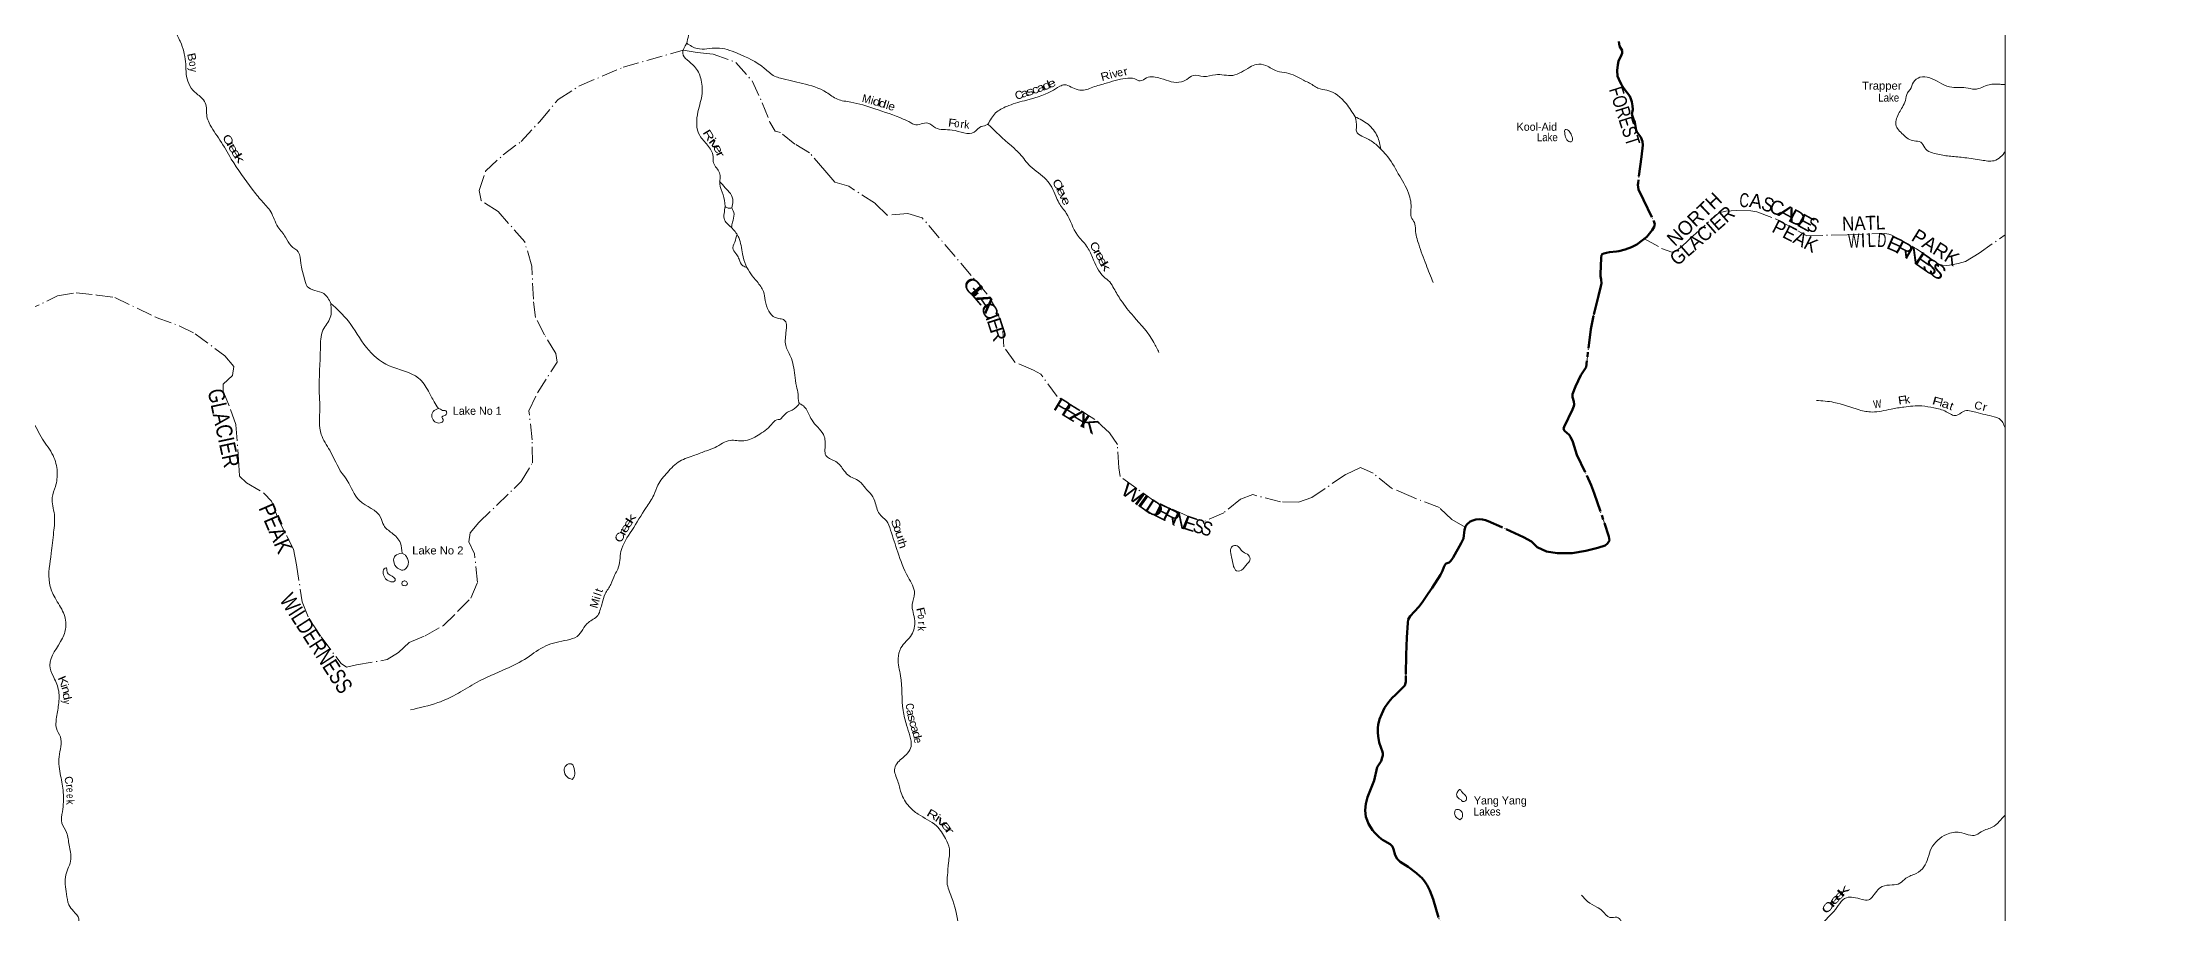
# Model space of a CAD drawing. Header units: feet. Extents: x -1048576 to 137166, y -268550 to 2097152.
# Drawn here: x -49053 to 3667, y 325535 to 347304 of the extents above; entities that cross this region are included whole.
import ezdxf
from ezdxf.enums import TextEntityAlignment as Align

# ---------------------------------------------------------------- set-up
doc = ezdxf.new("R2010")
doc.units = ezdxf.units.FT
doc.header["$LTSCALE"] = 80
doc.linetypes.add('DOT_DASHED', pattern=[7.7, 5, -1.2, 0.3, -1.2])
doc.linetypes.add('LONG_DASH_SHORT_DASH', pattern=[9.9, 6, -1.2, 1.5, -1.2])
for name, color, linetype, lineweight in [('11', 7, 'LONG_DASH_SHORT_DASH', 60), ('39', 7, 'Continuous', 13), ('4', 7, 'Continuous', 13), ('44', 7, 'DOT_DASHED', 13)]:
    doc.layers.add(name, color=color, linetype=linetype, lineweight=lineweight)
doc.layers.add('41', color=7, linetype='Continuous')

msp = doc.modelspace()

# ---------------------------------------------------------------- linework, layer by layer
at = {"layer": '11'}
for points in [[(-9652.6, 347320.09), (-9631.87, 347207.69), (-9572.82, 347096.45), (-9567.35, 347064.49), (-9569.96, 347032.42), (-9585.81, 346988.81), (-9664.24, 346834.24), (-9679.3, 346740.94), (-9692.53, 346600.88), (-9682.02, 346458.05), (-9655.48, 346378.65), (-9587.07, 346239.41), (-9522.09, 346139.12), (-9380.22, 345952.29), (-9351.78, 345891.24), (-9326.68, 345812.16), (-9311.28, 345712.49), (-9305.33, 345619.68), (-9324.2, 345507.5), (-9311.28, 345455.07), (-9281.45, 345385.59), (-9253.15, 345304.15), (-9222.9, 345107.93), (-9202.89, 345066.57), (-9098.34, 344933.54), (-9060.83, 344824.63), (-9051.64, 344735.27), (-9087.62, 344437.95), (-9171.46, 343786.6)], [(-9171.47, 343786.6), (-9177.18, 343742.24), (-9156.46, 343623.4), (-9038.26, 343365.15), (-8777.4, 342830.89), (-8754.08, 342760.6), (-8767.95, 342696.53), (-8815.83, 342612.83), (-8951.6, 342440.03), (-9200.98, 342253.38), (-9331.53, 342187.4), (-9492.91, 342124.65), (-9653.11, 342084.91), (-9712.66, 342074.19), (-9884.76, 342057.51), (-9962.39, 342044.99), (-10024.11, 342029.51), (-10064.33, 342008.72), (-10083.25, 341983.69), (-10090.82, 341916.89), (-10103.33, 341709.52), (-10112.25, 341521.22), (-10109.85, 341463.96), (-10094.38, 341373.44), (-10087.26, 341273.97), (-10099.74, 341207.79), (-10156.32, 340971.82), (-10282.57, 340468.3), (-10350.47, 340135.19), (-10471.51, 339190.82), (-10598.25, 338989.02), (-10734.38, 338707.95), (-10806.63, 338514.1), (-10808.92, 338434.16), (-10780.46, 338330.84), (-10766.27, 338254.47), (-10775.7, 338210.47), (-10808.09, 338131.5), (-11019.32, 337698), (-11031.17, 337658.66), (-11028.41, 337631.77), (-11010.92, 337599.67), (-10895.98, 337495.39), (-10861.05, 337449.13), (-10802.33, 337325.5), (-10697.45, 337000.65), (-10454.08, 336481.18), (-10345.68, 336240.43), (-10267.07, 336037.84), (-9898.21, 334962.14)], [(-9898.21, 334962.14), (-9885.61, 334860.47), (-9931.94, 334783.41), (-9993.09, 334736.56), (-10175.42, 334676.25), (-10474.93, 334601.82), (-10820.7, 334544.57), (-10820.7, 334544.57), (-11191.86, 334538.69), (-11457.39, 334586.84), (-11692.58, 334688.01), (-11837.58, 334834), (-12033.91, 334942.59), (-12579.85, 335190.05), (-12921.11, 335342.12), (-12987.07, 335366.52), (-13056.29, 335385.58), (-13136.19, 335388.04), (-13222.22, 335382.3), (-13296.78, 335357.91), (-13369.47, 335329.23), (-13448.77, 335258.91), (-13483.19, 335205.84), (-13506.2, 335127.9), (-13535.16, 334905.65), (-13591.63, 334793.07), (-13794.48, 334436.24), (-13825.86, 334383.76), (-13858.8, 334340.51), (-13893.76, 334310.42), (-13940.22, 334293.71), (-13963.51, 334284.04), (-13988.84, 334258.82), (-14010.12, 334224.5), (-14025.89, 334188.63), (-14057.87, 334097.7), (-14111.21, 334004.37), (-14318.41, 333679.31), (-14413.05, 333536.55), (-14566.88, 333312.58), (-14650.35, 333204.41), (-14863.48, 332964.61), (-14912.66, 332885), (-14927.1, 332801.26), (-14947.03, 332438.2), (-14968.68, 332003.55), (-14971.98, 331474.12), (-14975.85, 331326.36), (-14996.57, 331233.84), (-15236.93, 331001.39), (-15318.55, 330924.64), (-15403.87, 330830.1), (-15504.95, 330676.44), (-15576.65, 330531.53), (-15630.65, 330393.65), (-15665.55, 330253.2), (-15674.15, 330178.6), (-15675.59, 330065.26), (-15667.16, 329967.71), (-15639.74, 329817.05), (-15556.33, 329582.15), (-15549.41, 329534.41), (-15549.96, 329487.28), (-15562.32, 329436.85), (-15592.43, 329350.77), (-15688.5, 329197.25), (-15765.74, 328861.92), (-15933.95, 328445.14), (-15978.14, 328280.47), (-15991.13, 328122.85), (-15983.87, 328027.96), (-15972.4, 327954.79), (-15945.16, 327871.58), (-15909.31, 327784.06), (-15850.52, 327686.5), (-15807.73, 327622.79), (-15750.15, 327557.37), (-15649.78, 327459.81), (-15590.99, 327411.03), (-15555.14, 327385.21), (-15365.87, 327274.74), (-15305.77, 327211.54), (-15280.08, 327152.32), (-15242.93, 326999.54), (-15190.95, 326905.06), (-15119.44, 326831.06), (-14913.69, 326704.51), (-14706.17, 326547.17), (-14612.85, 326462.51)], [(-14612.85, 326462.51), (-14576.77, 326429.78), (-14511.28, 326353.65), (-14443.46, 326252.63), (-14375.06, 326119.79), (-14290.06, 325901.44), (-14125.44, 325334.58)]]:
    msp.add_lwpolyline(points, dxfattribs=at)
at = {"layer": '39'}
for points in [[(-139726.18, 284721.75), (-139786.61, 284683.23), (-139865.18, 284636.58), (-139935.68, 284589.96), (-139981.99, 284555.51), (-140024.23, 284506.92), (-140030.24, 284490.75), (-140030.24, 284490.75), (-140086.75, 284492.64)], [(-47827.48, 353455.68), (-47844, 353154.81), (-48021.39, 352948.14), (-48298.7, 352623.06), (-48361.5, 352344.78), (-48216.92, 351978), (-48125.06, 351585.38), (-48078.36, 351358.76), (-47799.2, 350637.4), (-47472.8, 350012.64), (-47199.67, 349295.37), (-46831.2, 348625.83), (-46364.16, 348159.55), (-46079.03, 347939.13), (-45782.15, 347670.14), (-45636.83, 347396.28), (-45599.1, 347313.16), (-45471.68, 346819.25), (-45414.93, 346329.94), (-45287.38, 346108.74), (-45080.76, 345923.28), (-44978.77, 345791.17), (-44935.01, 345447.41), (-44883.72, 345291.46), (-44610.34, 344861.04), (-44327.21, 344386.11), (-43801.84, 343630.49), (-43567.77, 343339.77), (-43341.61, 343069.32), (-43160.75, 342692.15), (-42972.85, 342438.16), (-42833.19, 342214.85), (-42654.56, 342065.97), (-42590.13, 341782.65), (-42504.13, 341416.33), (-42429.04, 341203.63), (-42016.3, 341024.63), (-41840.44, 340780.84)], [(-36513.91, 352463.65), (-36235.28, 352186.72), (-36184.34, 351986.33), (-35897.25, 351757.82), (-35597.45, 351347.39), (-35393.32, 350844.8), (-35052.44, 350520.92), (-34683.16, 350467.51), (-34478.09, 350340.65), (-34387.75, 350012.68), (-34238.4, 349736.77), (-33935.18, 349504.09), (-33752.77, 349322.86), (-33377.02, 348808.82), (-33172.51, 348611.26), (-33218.55, 348409.61), (-33095.21, 348166.22), (-32916.75, 347740.59), (-32904.76, 347467.79), (-32946.65, 347278.22)], [(-32946.65, 347278.22), (-33043.59, 347026.47), (-32753.22, 346700.97), (-32596.01, 346398.74), (-32562.64, 346018.69), (-32665.17, 345569.01), (-32621.41, 344970.72), (-32423.28, 344732.8), (-32286.09, 344452.95), (-32275.27, 344287.21), (-32125.68, 344043.62), (-32119.78, 343766.82), (-32037.07, 343495.47), (-31988.86, 343204.2), (-31999.61, 342864.91), (-31809.34, 342655.34), (-31647.53, 342423.77), (-31549.72, 342016.96), (-31469.15, 341731.49), (-31187.51, 341323.23), (-31029.86, 341075.53), (-30983.15, 340850.93), (-30896.34, 340587.64), (-30731.94, 340426.75), (-30611.56, 340397.66)], [(-32946.65, 347278.22), (-32683.06, 347144.84), (-32187.99, 347159.13), (-31685.98, 347027.91), (-31002.07, 346650.83), (-30749.07, 346454.9), (-30602.39, 346405.12)], [(-30602.39, 346405.12), (-30053.31, 346275.7), (-29449.81, 346051.04), (-29178.41, 345881.08), (-28844.29, 345808.17), (-28248.92, 345642.15), (-27534.05, 345385.09), (-27347.73, 345294.03), (-27258.62, 345247.49), (-26918.48, 345281.76), (-26732.14, 345168.45), (-26315.01, 345109.67), (-25760.2, 345056.91), (-25584.12, 345198.41), (-25432.29, 345244.88), (-25419.59, 345254.61)], [(-25419.59, 345254.61), (-25225.92, 345536.01), (-24946.59, 345701.75), (-24507.3, 345843.17), (-23831.15, 346079.55), (-23622.67, 346202.84), (-23499.18, 346241.22), (-23341.22, 346184.55), (-22988.88, 346111.63), (-22841.1, 346164.17), (-22496.95, 346271.23), (-21976.65, 346400.49), (-21747.85, 346386.26), (-21612.17, 346337.68), (-21454.27, 346412.45), (-21101.96, 346398.18), (-20583.58, 346313.08), (-20447.96, 346375.73), (-20290.08, 346472.74), (-20030.9, 346448.39), (-19735.31, 346492.79), (-19299.98, 346476.47), (-18874.89, 346680.58), (-18708.89, 346749.28), (-18471.98, 346720.89), (-18192.49, 346581.27), (-17953.55, 346536.7), (-17536.36, 346358.61), (-17289.27, 346225.06), (-17171.8, 346156.26), (-16945, 346105.63), (-16464.96, 345769.78), (-16242.07, 345442.1)], [(1.42, 346243.71), (-125.5, 346251.85), (-394.78, 346241.83), (-759.18, 346130.72), (-979.9, 346167.19), (-1166.18, 346173.32), (-1386.88, 346189.57), (-1640.03, 346296.83), (-2126.04, 346428.43), (-2287.96, 346305.13), (-2370.88, 346125.18), (-2437.65, 346040.26), (-2488.17, 345848.16), (-2565.02, 345682.36), (-2643.92, 345546.9), (-2726.77, 345245.61), (-2548.46, 344996.81), (-2270.99, 344836.96), (-2109, 344810.62), (-2007.69, 344669.03), (-1677.57, 344505.12), (-1357.63, 344454.46), (-1007.33, 344419.97), (-586.15, 344359.16), (-276.36, 344344.91), (-110.38, 344437.88), (0.61, 344573.73)], [(-15598.1, 344631.03), (-15682.98, 344948.49), (-15920.03, 345253.93), (-16242.07, 345442.1)], [(-16239, 345440.31), (-16209.54, 345185.26), (-16209.48, 345078.08), (-16073.76, 344956.7), (-15810.47, 344819.11), (-15595.75, 344628.94)], [(-25419.59, 345254.61), (-24840.79, 344720.92), (-24617.96, 344512.55), (-24362.68, 344209.13), (-23959.58, 343873.31), (-23720.45, 343460.69), (-23643.42, 343290.79), (-23461.06, 343031.88), (-23183.38, 342487.81), (-22952.42, 342212.7), (-22806.49, 341929.54), (-22522.77, 341444.11), (-22374.89, 341316.66), (-22269.52, 341152.82), (-22095.24, 340861.56), (-21781.19, 340459.02), (-21268.59, 339801.62), (-21144.57, 339551.39)], [(-11005.88, 345080.44), (-10981.5, 344928.77), (-10900.46, 344821.56), (-10825.54, 344827.6), (-10813.44, 344904.44), (-10860.07, 345035.91), (-10937.06, 345114.8), (-10993.75, 345122.91), (-11005.88, 345080.44)], [(-14292.09, 341301.9), (-14470.51, 341750.9), (-14653, 342256.53), (-14734.18, 342620.56), (-14760.6, 342802.57), (-14841.66, 342938.09), (-14845.8, 343122.12), (-14904.73, 343532.65), (-15164.16, 344020.1), (-15466.09, 344493.41), (-15595.75, 344628.94)], [(-32127.15, 343828.97), (-31981.15, 343668.76), (-31855.03, 343522.32), (-31789.84, 343335.96), (-31819.44, 343168.52)], [(-31988.45, 343200.98), (-31910.44, 343157.12), (-31819.44, 343168.52)], [(-31819.44, 343168.52), (-31764.15, 343006.48), (-31798.02, 342810.8), (-31828.74, 342678.3)], [(-31687.26, 342502.39), (-31747.41, 342311.43), (-31785.23, 342125.88), (-31693.34, 341993.85), (-31637.66, 341882.3), (-31541.96, 341719.94), (-31442.8, 341680.72)], [(-41840.1, 340780.49), (-41855.36, 340425.41), (-42037.64, 340111.71), (-42099.82, 339655.65), (-42128.51, 338579.16), (-42115.67, 338156.86), (-42078.38, 337506.09), (-41867.35, 337110.5), (-41558.76, 336534.36), (-41428.87, 336353.55), (-41123.68, 335858.24), (-40589.69, 335427.79), (-40518.46, 335237.34), (-40315.91, 335047.88), (-40099.73, 334793.66), (-40060.71, 334538.54)], [(-41840.44, 340780.84), (-41401.52, 340334.98), (-40952.13, 339680.96), (-40384.02, 339221.97), (-39647.05, 338913.15), (-39401.12, 338588), (-39257.76, 338322.23), (-39152.03, 338151.71)], [(-49853.4, 340433.82), (-49747.15, 340073.4), (-49519.85, 339691.83), (-49562.93, 339352.79), (-49603.65, 339056.16), (-49481.94, 338606.73), (-49435.55, 338341.73), (-49427.24, 338113.4), (-49299.95, 337859.88), (-49045.04, 337393.25), (-48779.59, 336981.08), (-48677.72, 336578.27), (-48723.07, 336206.93), (-48804.02, 335932.83), (-48748.8, 335506.15), (-48766.43, 335063.88), (-48825.11, 334539.12), (-48869.37, 333794.04), (-48756.77, 333469.94), (-48541.53, 333096.54), (-48459.58, 332728.24), (-48544.86, 332417.81), (-48859.3, 331739.51), (-48780.58, 331474.26), (-48649.85, 331143.95), (-48644.83, 330756.05), (-48700.17, 330398.92), (-48697.93, 330170.63), (-48598.64, 329951.68), (-48630.81, 329459.02), (-48592.16, 328979.95), (-48524.71, 328567.32), (-48546.69, 328084.69), (-48559.05, 327797.93), (-48441.72, 327562.67), (-48381.56, 327249.08), (-48335.85, 326897.22), (-48462.15, 326508.33), (-48443.72, 326027.4), (-48385.2, 325762.31), (-48271.33, 325599.8), (-48137.48, 325408.86), (-48220.21, 325165.07), (-48362.84, 325010.65), (-48300.33, 324739.46), (-48226.64, 324349), (-48224.31, 324132.83), (-48286.85, 323886.87), (-48111.17, 323620.85), (-47693.07, 323096.37), (-47472.8, 322848.18), (-47308.64, 322659.02), (-47293.88, 322481.13), (-47124.87, 322136.38), (-46899.04, 321825.53), (-46784.93, 321693.32), (-46635.84, 321494.99)], [(-30611.56, 340397.66), (-30508.08, 340365.52), (-30459.08, 340099.85), (-30471.03, 339729.78), (-30353.45, 339456.74), (-30245.9, 338989.56), (-30203.23, 338714.52), (-30160.61, 338508.24), (-30140.25, 338303.98), (-30128.73, 338282.19)], [(-39152.03, 338151.71), (-39279.87, 338079.99), (-39313.32, 337936.83), (-39237.44, 337825.13), (-39106.35, 337795.81), (-39031.13, 337855.82), (-39032.94, 337882.1), (-39058.87, 337924.73), (-39060.7, 337948.98), (-39018.12, 337968.85), (-38946.98, 338022.83), (-38962.59, 338093.66), (-39045.3, 338108.45), (-39097.57, 338141.18), (-39152.03, 338151.71)], [(-30128.88, 338282.37), (-30310.23, 338115.97), (-30423.59, 338067.47), (-30540.97, 337954.26), (-30614.92, 337878.64)], [(-30128.73, 338282.19), (-29998.46, 338192.71), (-29887, 337996.52), (-29785.67, 337820.55), (-29508.09, 337456.45), (-29491.72, 337130.86), (-29469.37, 336979.18), (-29250.63, 336847.67), (-29035.89, 336635.26), (-28920.41, 336495.69), (-28628.76, 336335.83), (-28476.81, 336163.89), (-28365.39, 336040.5), (-28247.85, 335844.3), (-28130.25, 335522.72), (-27954, 335350.77), (-27850.62, 335118.18), (-27672.16, 334570.09), (-27412.66, 333943.1), (-27254.52, 333540.62), (-27311.07, 333263.59), (-27246.06, 332853.05), (-27326.87, 332505.25), (-27593.96, 332173.68), (-27662.67, 331912.83), (-27603.72, 331480.05), (-27536.45, 330610.46), (-27451.22, 330246.42), (-27370.09, 329979.46), (-27339.58, 329712.51), (-27424.54, 329548.74), (-27669.41, 329318.28), (-27748.3, 329168.66), (-27671.19, 328849.11), (-27590.05, 328557.88), (-27389.42, 328214.03), (-27164.57, 328023.87), (-26704.8, 327728.47), (-26481.91, 327414.94), (-26382.56, 327154.04), (-26404.65, 326808.24), (-26428.79, 326494.8), (-26438.82, 326316.84), (-26325.24, 325950.78), (-26156.83, 325267.2), (-26099.97, 324943.62), (-25990.46, 324624.07), (-25680.52, 324332.76), (-25550.83, 324124.42), (-25520.32, 323853.43), (-25378.05, 322817.99), (-25357.49, 322237.59), (-25359.34, 321889.76), (-25328.87, 321699.66), (-25228.23, 321463.02)], [(-4715.52, 338356.41), (-4278.15, 338307.73), (-3642.28, 338119.46), (-3322.34, 338066.77), (-2848.59, 338141.45), (-2526.68, 338189.88), (-2079.23, 338218.04), (-1781.57, 338171.43), (-1467.68, 338074.26), (-1222.64, 337979.14), (-1040.46, 338084.24), (-730.66, 338059.87), (-270.99, 337950.52), (-145.43, 337901.94), (0.98, 337668.69)], [(-39845.7, 330628.21), (-39167.49, 330808.72), (-38652.51, 331043.04), (-38197.84, 331314.2), (-37467.91, 331649.85), (-36936.39, 331930.51), (-36467.38, 332227.81), (-35930.87, 332373.08), (-35683.68, 332464.06), (-35404.16, 332813.36), (-35170.49, 332983.23), (-35100.47, 333152.37), (-35058.97, 333291.43), (-34982.38, 333525.16), (-34841.11, 333762.42), (-34742.22, 334006.08), (-34666.38, 334144.87), (-34588.14, 334586.65), (-34317.33, 335111.77), (-33959.31, 335680.65), (-33768.97, 335992.27), (-33668.03, 336239.95), (-33429.14, 336559.26), (-33115.82, 336839.61), (-32740.89, 336990.19), (-32453.15, 337099.03), (-32236.32, 337184.19), (-31859.19, 337356.97), (-31519.88, 337346.22), (-31163.19, 337488.86), (-30829.78, 337754.91), (-30697.55, 337871.04), (-30614.92, 337878.64)], [(-40061.34, 334538.83), (-40233.55, 334475.54), (-40269, 334336.43), (-40173.34, 334170.03), (-40040.39, 334120.5), (-39936.82, 334188.37), (-39907.19, 334359.84), (-39950.85, 334459.17), (-39998.94, 334510.05), (-40061.34, 334538.83)], [(-19279.39, 334209.43), (-19332.16, 334446.05), (-19352.5, 334630.08), (-19318.12, 334706.92), (-19192.59, 334727.1), (-19107.51, 334638.09), (-19040.66, 334573.36), (-18904.96, 334492.42), (-18872.5, 334367.03), (-18941.29, 334272.01), (-19084.96, 334118.36), (-19232.77, 334116.39), (-19248.99, 334154.82), (-19279.39, 334209.43)], [(-40472.41, 333903.71), (-40531.99, 334033.46), (-40502.79, 334150.4), (-40458.12, 334178.33), (-40432.66, 334077.12), (-40356.55, 333993.7), (-40230.3, 333863.42), (-40277.05, 333827.42), (-40402.09, 333854.67), (-40452.38, 333881.33), (-40472.41, 333903.71)], [(-39984.88, 333730.18), (-40057.43, 333752.97), (-40054.88, 333819.62), (-39989.99, 333851.43), (-39927.76, 333800.43), (-39930.13, 333756.01), (-39984.88, 333730.18)], [(-35804.81, 328887.39), (-35943.62, 328961.21), (-36007.07, 329113.22), (-35959.59, 329242.13), (-35830.02, 329277.47), (-35748.53, 329107.14), (-35759.86, 328951.68), (-35804.81, 328887.39)], [(-13643.62, 328407.41), (-13704.29, 328494.74), (-13676, 328587.75), (-13623.38, 328640.31), (-13580.83, 328587.72), (-13497.77, 328502.76), (-13459.27, 328446.12), (-13483.52, 328355.13), (-13558.43, 328341), (-13605.03, 328389.55), (-13643.62, 328407.41)], [(-13626.29, 327885.69), (-13720.21, 327946.71), (-13754.68, 328045.81), (-13730.42, 328128.71), (-13637.29, 328128.68), (-13560.29, 328031.59), (-13568.34, 327936.55), (-13626.29, 327885.69)], [(-10580.83, 326000.28), (-10430.91, 325838.45), (-10204.07, 325700.86), (-10058.24, 325603.74), (-9875.93, 325443.93), (-9701.8, 325447.91), (-9509.33, 325227.43), (-9250.09, 325087.81), (-9011.11, 324968.41), (-8747.89, 324964.28), (-8569.66, 324867.16), (-8178.88, 324850.85), (-7946.09, 324953.91), (-7494.55, 324923.43), (-7038.98, 324915.2), (-6876.99, 324898.97), (-6581.37, 324882.69), (-6228.85, 324935.26), (-6014.46, 324916.89), (-5826.16, 324922.89), (-5583.17, 324896.52), (-5307.87, 325015.75), (-4951.64, 325250.22), (-4826.08, 325205.68), (-4568.98, 325286.49), (-4427.33, 325444.18), (-4277.58, 325595.8), (-3959.87, 325937.46), (-3795.87, 325945.5), (-3569.07, 325890.82), (-3405.06, 325880.66), (-3330.18, 325941.3), (-3073.18, 326216.25), (-2824.15, 326254.59), (-2627.78, 326296.99), (-2475.98, 326422.32), (-2218.91, 326543.58), (-2026.64, 326705.29), (-1842.63, 327164.29), (-1462.16, 327518.06), (-1130.12, 327564.47), (-723.12, 327503.67), (-549.05, 327610.79), (-403.29, 327661.3), (-271.72, 327725.97), (-105.77, 327883.65), (0.58, 328000.56)]]:
    msp.add_spline(points, degree=3, dxfattribs=at)
at = {"layer": '4'}
msp.add_lwpolyline([(-244583.22, 368785.28), (-214011.33, 368469.88), (-183439.04, 368196.52), (-152866.39, 367965.22), (-122293.46, 367775.97), (-91720.3, 367628.79), (-61146.96, 367523.64), (-30573.52, 367460.57), (0, 367439.54), (0, 183577.08), (-30826.42, 183598.29), (-61652.78, 183661.9), (-92479.02, 183767.9), (-123305.1, 183916.31), (-154130.93, 184107.12), (-184956.48, 184340.33), (-215781.67, 184615.95), (-246606.45, 184933.97)], close=True, dxfattribs=at)
msp.add_lwpolyline([(-244583.22, 368785.28), (-214011.33, 368469.88), (-183439.04, 368196.52), (-152866.39, 367965.22), (-122293.46, 367775.97), (-91720.3, 367628.79), (-61146.96, 367523.64), (-30573.52, 367460.57), (0, 367439.54), (0, 183577.08), (-30826.42, 183598.29), (-61652.78, 183661.9), (-92479.02, 183767.9), (-123305.1, 183916.31), (-154130.93, 184107.12), (-184956.48, 184340.33), (-215781.67, 184615.95), (-246606.45, 184933.97)], close=True, dxfattribs=at)
msp.add_lwpolyline([(-244583.22, 368785.28), (-214011.33, 368469.88), (-183439.04, 368196.52), (-152866.39, 367965.22), (-122293.46, 367775.97), (-91720.3, 367628.79), (-61146.96, 367523.64), (-30573.52, 367460.57), (0, 367439.54), (0, 183577.08), (-30826.42, 183598.29), (-61652.78, 183661.9), (-92479.02, 183767.9), (-123305.1, 183916.31), (-154130.93, 184107.12), (-184956.48, 184340.33), (-215781.67, 184615.95), (-246606.45, 184933.97)], close=True, dxfattribs=at)
msp.add_lwpolyline([(-244583.22, 368785.28), (-214011.33, 368469.88), (-183439.04, 368196.52), (-152866.39, 367965.22), (-122293.46, 367775.97), (-91720.3, 367628.79), (-61146.96, 367523.64), (-30573.52, 367460.57), (0, 367439.54), (0, 183577.08), (-30826.42, 183598.29), (-61652.78, 183661.9), (-92479.02, 183767.9), (-123305.1, 183916.31), (-154130.93, 184107.12), (-184956.48, 184340.33), (-215781.67, 184615.95), (-246606.45, 184933.97)], close=True, dxfattribs=at)
at = {"layer": '44'}
for points in [[(-49493.66, 340576.46), (-48667.7, 340966.64), (-48202.43, 341045.01), (-47681.72, 340988.53), (-47237.6, 340927.4), (-46207.46, 340428.64), (-45631.19, 340221.14), (-45230.43, 340022.36), (-44490.29, 339470.83), (-44266.48, 339201.99), (-44295.08, 338977.62), (-44533.45, 338759.67), (-44534.2, 338588.01), (-44343.29, 338131.12), (-44211.38, 337744.43), (-44148.48, 336870.54), (-44125.31, 336462.8), (-43946.66, 336302.66), (-43505.07, 336035.53), (-43318.11, 335841.13), (-43155.54, 335400.16), (-42948.81, 334985.79), (-42772.88, 334645.9), (-42697.4, 334254.74), (-42553.42, 333324.93), (-42387, 332908.23), (-42085.15, 332448.17), (-41584.19, 331787.73), (-41450.39, 331691.85), (-41196.72, 331750.39), (-40429.36, 331883.65), (-40152.36, 332059.5), (-39877.91, 332308.02), (-39479.87, 332478.76), (-39027.99, 332732.72), (-38661.61, 333095.05), (-38337.31, 333420.7), (-38176.83, 333809.69), (-38246.62, 334524), (-38387.99, 334825.8), (-38355.38, 335052.22), (-38143.5, 335308.33), (-37080.17, 336328.41), (-36799.28, 336797.1), (-36811.61, 337376.56), (-36887.51, 338098.9), (-36677.06, 338548.86), (-36186.59, 339312.01), (-36218.43, 339527.83), (-36500.19, 339998.15), (-36721.12, 340424.52), (-36778.95, 340882.47), (-36815.26, 341706.09), (-36995.19, 342314.53), (-37658.24, 343078.69), (-38081.71, 343347.98), (-38135.96, 343595.94), (-37972.15, 344079.86), (-37535.55, 344491.21), (-37086.27, 344823.9), (-36626.05, 345314.19), (-36158.29, 345875.22), (-35626.36, 346212.61), (-34534.74, 346677.57), (-33035.49, 347105.36), (-32684.17, 347047.54), (-32286.57, 347004.23), (-31716.38, 346800.72), (-31311.66, 346337.42), (-31059.59, 345792.15), (-30868.46, 345304.97), (-30737.73, 345079.82), (-30604.34, 345048.4)], [(-9652.6, 347320.09), (-9631.87, 347207.69), (-9572.82, 347096.45), (-9567.35, 347064.49), (-9569.96, 347032.42), (-9585.81, 346988.81), (-9664.24, 346834.24), (-9679.3, 346740.94), (-9692.53, 346600.88), (-9682.02, 346458.05), (-9655.48, 346378.65), (-9587.07, 346239.41), (-9522.09, 346139.12), (-9380.22, 345952.29), (-9351.78, 345891.24), (-9326.68, 345812.16), (-9311.28, 345712.49), (-9305.33, 345619.68), (-9324.2, 345507.5), (-9311.28, 345455.07), (-9281.45, 345385.59), (-9253.15, 345304.15), (-9222.9, 345107.93), (-9202.89, 345066.57), (-9098.34, 344933.54), (-9060.83, 344824.63), (-9051.64, 344735.27), (-9087.62, 344437.95), (-9171.46, 343786.6)], [(-13490.38, 335188.14), (-13824.84, 335384.12), (-14133.46, 335681.23), (-14844.74, 335953.27), (-15332.56, 336164.15), (-15792.39, 336538.43), (-16111.88, 336684.55), (-16483.13, 336503.85), (-17326.41, 335929.45), (-17658.43, 335819.68), (-18103.02, 335820.23), (-18798.76, 336003.96), (-19105.38, 335893.92), (-19525.8, 335550.04), (-20020.43, 335332.88), (-20441.65, 335471.7), (-20849.38, 335660.74), (-21221.77, 335812.24), (-22111.29, 336454.93), (-22145.93, 336673.56), (-22183.3, 337253.18), (-22381.85, 337549.11), (-22749.14, 337884.62), (-23277.51, 338209.27), (-23684.36, 338452.87), (-24098.86, 339015.54), (-24279.37, 339114), (-24746.23, 339312.07), (-25023.82, 339696.99), (-25050.36, 340158.97), (-25191.54, 340601.2), (-25439.09, 341010.98), (-27060.2, 342917.09), (-27422.69, 343021.7), (-27939.85, 342985.26), (-28231.67, 343273.8), (-28898.08, 343704.85), (-29247.87, 343809.33), (-29497.28, 344101.61), (-29875.61, 344542.17), (-30240.53, 344760.13), (-30604.34, 345048.4)], [(-9171.47, 343786.6), (-9177.18, 343742.24), (-9156.46, 343623.4), (-9038.26, 343365.15), (-8777.4, 342830.89), (-8754.08, 342760.6), (-8767.95, 342696.53), (-8815.83, 342612.83), (-8951.6, 342440.03), (-9200.98, 342253.38), (-9331.53, 342187.4), (-9492.91, 342124.65), (-9653.11, 342084.91), (-9712.66, 342074.19), (-9884.76, 342057.51), (-9962.39, 342044.99), (-10024.11, 342029.51), (-10064.33, 342008.72), (-10083.25, 341983.69), (-10090.82, 341916.89), (-10103.33, 341709.52), (-10112.25, 341521.22), (-10109.85, 341463.96), (-10094.38, 341373.44), (-10087.26, 341273.97), (-10099.74, 341207.79), (-10156.32, 340971.82), (-10282.57, 340468.3), (-10350.47, 340135.19), (-10471.51, 339190.82), (-10598.25, 338989.02), (-10734.38, 338707.95), (-10806.63, 338514.1), (-10808.92, 338434.16), (-10780.46, 338330.84), (-10766.27, 338254.47), (-10775.7, 338210.47), (-10808.09, 338131.5), (-11019.32, 337698), (-11031.17, 337658.66), (-11028.41, 337631.77), (-11010.92, 337599.67), (-10895.98, 337495.39), (-10861.05, 337449.13), (-10802.33, 337325.5), (-10697.45, 337000.65), (-10454.08, 336481.18), (-10345.68, 336240.43), (-10267.07, 336037.84), (-9898.21, 334962.14)], [(-9013.04, 342394.33), (-8584.15, 342155.19), (-8325.55, 342063.93), (-8204.4, 342098.3), (-8072.39, 342208.02), (-7796.43, 342469.93), (-7150.02, 343044.73), (-6979.82, 343085.87), (-6711.75, 343102.13), (-6354.35, 343089.95), (-6206.71, 343065.02), (-5717.48, 342881.62), (-4957.85, 342471.92), (-3947.15, 342492.46), (-3003.9, 342529.59), (-2904.19, 342513.06), (-2832.85, 342481.33), (-2210.68, 342145.27), (-1670.18, 341768.44), (-1565.69, 341736.59), (-1474.32, 341728.47), (-1386.98, 341736.59), (-1173.77, 341777.24), (-988.14, 341829.87), (-643.56, 342033.16), (2.04, 342495.64)], [(-9898.21, 334962.14), (-9885.61, 334860.47), (-9931.94, 334783.41), (-9993.09, 334736.56), (-10175.42, 334676.25), (-10474.93, 334601.82), (-10820.7, 334544.57), (-10820.7, 334544.57), (-11191.86, 334538.69), (-11457.39, 334586.84), (-11692.58, 334688.01), (-11837.58, 334834), (-12033.91, 334942.59), (-12579.85, 335190.05), (-12921.11, 335342.12), (-12987.07, 335366.52), (-13056.29, 335385.58), (-13136.19, 335388.04), (-13222.22, 335382.3), (-13296.78, 335357.91), (-13369.47, 335329.23), (-13448.77, 335258.91), (-13483.19, 335205.84), (-13506.2, 335127.9), (-13535.16, 334905.65), (-13591.63, 334793.07), (-13794.48, 334436.24), (-13825.86, 334383.76), (-13858.8, 334340.51), (-13893.76, 334310.42), (-13940.22, 334293.71), (-13963.51, 334284.04), (-13988.84, 334258.82), (-14010.12, 334224.5), (-14025.89, 334188.63), (-14057.87, 334097.7), (-14111.21, 334004.37), (-14318.41, 333679.31), (-14413.05, 333536.55), (-14566.88, 333312.58), (-14650.35, 333204.41), (-14863.48, 332964.61), (-14912.66, 332885), (-14927.1, 332801.26), (-14947.03, 332438.2), (-14968.68, 332003.55), (-14971.98, 331474.12), (-14975.85, 331326.36), (-14996.57, 331233.84), (-15236.93, 331001.39), (-15318.55, 330924.64), (-15403.87, 330830.1), (-15504.95, 330676.44), (-15576.65, 330531.53), (-15630.65, 330393.65), (-15665.55, 330253.2), (-15674.15, 330178.6), (-15675.59, 330065.26), (-15667.16, 329967.71), (-15639.74, 329817.05), (-15556.33, 329582.15), (-15549.41, 329534.41), (-15549.96, 329487.28), (-15562.32, 329436.85), (-15592.43, 329350.77), (-15688.5, 329197.25), (-15765.74, 328861.92), (-15933.95, 328445.14), (-15978.14, 328280.47), (-15991.13, 328122.85), (-15983.87, 328027.96), (-15972.4, 327954.79), (-15945.16, 327871.58), (-15909.31, 327784.06), (-15850.52, 327686.5), (-15807.73, 327622.79), (-15750.15, 327557.37), (-15649.78, 327459.81), (-15590.99, 327411.03), (-15555.14, 327385.21), (-15365.87, 327274.74), (-15305.77, 327211.54), (-15280.08, 327152.32), (-15242.93, 326999.54), (-15190.95, 326905.06), (-15119.44, 326831.06), (-14913.69, 326704.51), (-14706.17, 326547.17), (-14612.85, 326462.51)], [(-14612.85, 326462.51), (-14576.77, 326429.78), (-14511.28, 326353.65), (-14443.46, 326252.63), (-14375.06, 326119.79), (-14290.06, 325901.44), (-14125.44, 325334.58)]]:
    msp.add_lwpolyline(points, dxfattribs=at)

# ---------------------------------------------------------------- texts
at = {"layer": '41'}
for s, rotation, width, p in [('B', 281.95, 1.15, (-45409.53, 346911.96)), ('y', 272.761, 0.85, (-45363.67, 346612.47)), ('o', 278.235, 0.9, (-45381.38, 346753.82)), ('R', 15.41, 1.15, (-22463.03, 346363.56)), ('v', 12.488, 1.05, (-22224.8, 346427.47)), ('r', 15.437, 1.2, (-21954.23, 346482.9)), ('d', 343.927, 1.3, (-28224.55, 345722.96)), ('d', 342.911, 1.3, (-28078.36, 345677.92)), ('C', 17.829, 1.05, (-24612, 345891.59)), ('a', 18.83, 1.25, (-24477.78, 345940.61)), ('s', 18.83, 1.4, (-24342, 345984.06)), ('c', 18.83, 1.3, (-24206.37, 346030.32)), ('a', 19.709, 1.3, (-24070.92, 346078.64)), ('d', 19.709, 1.4, (-23924.88, 346130.95)), ('e', 25.669, 1.35, (-23786.69, 346189.68)), ('e', 342.911, 1.1, (-27850.09, 345607.4)), ('F', 352.576, 1.25, (-26323.16, 345190.55)), ('o', 352.94, 0.85, (-26204.36, 345176.57)), ('C', 300.602, 1.35, (-44493.98, 344821.47)), ('r', 300.602, 1.7, (-44419.19, 344704.36)), ('R', 301.099, 1.5, (-32482.21, 344928.81)), ('i', 308.179, 1.6, (-32380.24, 344779.08)), ('v', 304.586, 1.75, (-32311.39, 344698.17)), ('e', 301, 1.5, (-44361.1, 344600.02)), ('e', 301, 1.5, (-44286.45, 344477.95)), ('k', 302.61, 1.75, (-44207.03, 344355.38)), ('e', 302.125, 1.55, (-32244.5, 344591.25)), ('r', 297.139, 1.55, (-32190.37, 344465.22)), ('C', 300.048, 1.35, (-23757.67, 343709.11)), ('l', 300.048, 1.25, (-23703.08, 343609.97)), ('e', 296.976, 1.4, (-23664.6, 343527.31)), ('v', 293.798, 1.4, (-23611.62, 343412.19)), ('e', 294.981, 1.35, (-23556.81, 343294.34)), ('C', 297.556, 1.25, (-22831.46, 342153.82)), ('r', 296.974, 1.55, (-22762.64, 342019.75)), ('e', 299.122, 1.45, (-22696.4, 341913.19)), ('e', 299.122, 1.45, (-22634.19, 341784.63)), ('k', 301.488, 1.75, (-22562.57, 341657.13)), ('F', 8.493, 1.25, (-2558.57, 338267.04)), ('W', 8.792, 0.8, (-3175.92, 338171.41)), ('F', 343.502, 1.45, (-1725.16, 338238.16)), ('a', 342.09, 1.25, (-1511.06, 338173.4)), ('t', 339.496, 1.1, (-1372.69, 338120.69)), ('r', 345.772, 1.2, (-527.64, 338094.48)), ('e', 57.806, 1.55, (-34331.67, 335239.16)), ('k', 57.806, 1.75, (-34259.5, 335353.76)), ('S', 291.748, 1.35, (-27806.97, 335246.24)), ('C', 63.462, 1.25, (-34532.83, 334893.05)), ('r', 63.462, 1.55, (-34465.29, 335021.79)), ('e', 60.062, 1.5, (-34405.37, 335119.2)), ('o', 287.359, 1.1, (-27759.24, 335116.97)), ('u', 288.359, 1.3, (-27713.62, 334973.07)), ('h', 286.965, 1.2, (-27641.9, 334726.54)), ('M', 73.428, 1.05, (-35151.24, 333262.26)), ('t', 71.124, 1.05, (-35049.21, 333581.47)), ('F', 283.01, 1.35, (-27186.77, 333061.71)), ('k', 267.14, 0.9, (-27173.71, 332659.24)), ('o', 272.915, 0.75, (-27171.15, 332951.5)), ('K', 292.976, 1.35, (-48622.84, 331318.93)), ('n', 287.582, 1.25, (-48546.77, 331101.28)), ('y', 269.645, 0.75, (-48533.77, 330822.79)), ('d', 283.705, 1.25, (-48527.67, 330944.69)), ('C', 277.025, 0.85, (-27466.61, 330697.79)), ('a', 280.269, 1.05, (-27442.69, 330541.72)), ('s', 283.374, 1.25, (-27408.52, 330396.34)), ('c', 284.918, 1.2, (-27371.3, 330257.22)), ('a', 286.657, 1.2, (-27329.66, 330119.2)), ('d', 284.124, 1.25, (-27285.66, 329978.26)), ('e', 278.613, 0.9, (-27264.29, 329849.57)), ('e', 272.076, 0.75, (-48449.55, 328619.39)), ('e', 270.468, 0.7, (-48445.26, 328470.8)), ('k', 272.316, 0.9, (-48448.34, 328319)), ('R', 330.055, 1.45, (-26849.99, 327928.69)), ('i', 327.552, 1.4, (-26721.82, 327841.45)), ('v', 320.475, 1.95, (-26619.98, 327757.4)), ('e', 312.611, 1.95, (-26523.64, 327659.9)), ('r', 307.336, 1.95, (-26451.73, 327558.19)), ('C', 49.364, 1.6, (-4359.57, 325630.93)), ('r', 47.654, 2.15, (-4254.17, 325740.25)), ('e', 49.418, 1.85, (-4178.96, 325831.72)), ('e', 46.643, 1.95, (-4074.36, 325934)), ('k', 45.372, 2.3, (-3974.01, 326038.94))]:
    msp.add_text(s, height=200, rotation=rotation, dxfattribs=dict(at, width=width)).set_placement(p, align=Align.CENTER)
for s, rotation, p in [('i', 16.41, (-22323.32, 346402.56)), ('e', 12.488, (-22098.7, 346455.4)), ('M', 346.663, (-28471.15, 345789.83)), ('i', 343.927, (-28336.16, 345751.11)), ('l', 342.911, (-27953.86, 345636.47)), ('r', 352.94, (-26070.74, 345160.02)), ('k', 354.794, (-25953.28, 345146.77)), ('k', 7.176, (-2431.19, 338281.68)), ('l', 343.502, (-1619.03, 338207.7)), ('C', 347.468, (-688.73, 338130.58)), ('t', 287.463, (-27678.02, 334838.18)), ('i', 72.589, (-35108.42, 333401.11)), ('l', 71.124, (-35080.66, 333484.97)), ('r', 272.685, (-27166.94, 332787.99)), ('i', 288.794, (-48584.54, 331203.68)), ('C', 282.696, (-48483.95, 328850.71)), ('r', 278.77, (-48457.07, 328713.18))]:
    msp.add_text(s, height=200, rotation=rotation, dxfattribs=at).set_placement(p, align=Align.CENTER)
for s, width, p in [('Trapper', 1.05, (-3570.95, 346119.19)), ('Lake', 0.9, (-3168.05, 345820.17)), ('Lake', 0.9, (-11700.44, 344831.94)), ('Lake No 2', 1.05, (-39805.48, 334510.15)), ('Lakes', 0.95, (-13283.85, 327988.54))]:
    msp.add_text(s, height=200, dxfattribs=dict(at, width=width)).set_placement(p)
for s, p in [('Kool-Aid', (-12207.31, 345091.97)), ('Lake No 1', (-38790.92, 337997.45)), ('Yang Yang', (-13275.19, 328265.92))]:
    msp.add_text(s, height=200, dxfattribs=at).set_placement(p)
at = {"layer": '44'}
for s, height, rotation, width, p in [('FOREST', 350, 287.593, 0.8, (-9903.14, 346126.24)), ('GLACIER', 350, 41.232, 0.95, (-8189.11, 341698.16)), ('PEAK', 350, 332.66, 0.95, (-5851.42, 342579.42)), ('NATL', 350, 2.164, 0.9, (-4065.57, 342591.4)), ('GLACIER', 400, 282.117, 0.85, (-44920.79, 338601.68)), ('PEAK', 400, 293.237, 0.9, (-43654.19, 335672.38)), ('WILDERNESS', 400, 302.771, 0.8, (-43136.45, 333373.94))]:
    msp.add_text(s, height=height, rotation=rotation, dxfattribs=dict(at, width=width)).set_placement(p)
for s, rotation, p in [('NORTH', 43.504, (-8247.49, 342184.15)), ('PARK', 328.15, (-2369.08, 342367.18))]:
    msp.add_text(s, height=350, rotation=rotation, dxfattribs=at).set_placement(p)
for s, rotation, width, p in [('C', 355.797, 0.7, (-6530.62, 343183.41)), ('S', 339.45, 0.9, (-5986.91, 343087.92)), ('A', 331.66, 1.45, (-5509.15, 342883.13)), ('D', 331.66, 1.15, (-5274.18, 342760.47)), ('E', 331.66, 1.25, (-5061.87, 342644.09)), ('S', 340.164, 0.85, (-4855.9, 342575.64)), ('W', 2.254, 0.65, (-3771.07, 342171.26)), ('I', 2.254, 0.9, (-3541.68, 342180.1)), ('L', 2.254, 0.8, (-3328.43, 342191.38)), ('D', 355.587, 0.65, (-3091.23, 342186.77)), ('E', 336.625, 1.15, (-2827.8, 342097.42)), ('R', 331.625, 1.2, (-2593.06, 341971.95)), ('N', 329.625, 1.35, (-2345.85, 341827.83)), ('E', 325.116, 1.45, (-2121.59, 341671.11)), ('S', 325.116, 1.25, (-1943.3, 341552.33)), ('S', 325.116, 1.25, (-1783.65, 341445.34)), ('G', 310.381, 1.4, (-25915.49, 341073.56)), ('L', 310.381, 1.9, (-25744.93, 340887)), ('A', 305.136, 1.65, (-25613.28, 340714.15)), ('C', 301.136, 1.25, (-25521.09, 340505.29)), ('P', 329.089, 1.3, (-23641.97, 338046.74)), ('E', 328.432, 1.35, (-23439.04, 337911.38)), ('A', 328.432, 1.55, (-23216.74, 337784.25)), ('K', 326.589, 1.45, (-22970.99, 337620)), ('W', 324.151, 1.2, (-21912.86, 335895.89)), ('I', 324.151, 1.5, (-21718.11, 335755.83)), ('L', 324.151, 1.7, (-21539.89, 335631.23)), ('D', 327.151, 1.25, (-21348.34, 335512.15)), ('E', 333.862, 1.2, (-21138.44, 335413.28)), ('R', 333.126, 1.2, (-20909.27, 335300.28)), ('N', 337.126, 1.2, (-20671.23, 335193.75)), ('S', 341.76, 0.85, (-20194.52, 335047.36)), ('S', 341.76, 0.85, (-20000.3, 334991.84))]:
    msp.add_text(s, height=350, rotation=rotation, dxfattribs=dict(at, width=width)).set_placement(p, align=Align.CENTER)
for s, rotation, p in [('A', 351.45, (-6253.07, 343168.24)), ('C', 339.45, (-5764.18, 343009.51)), ('I', 291.705, (-25463.64, 340371.65)), ('E', 287.705, (-25401.74, 340203.19)), ('R', 287.705, (-25322.05, 339958)), ('E', 341.76, (-20419.52, 335112.38))]:
    msp.add_text(s, height=350, rotation=rotation, dxfattribs=at).set_placement(p, align=Align.CENTER)

doc.saveas('drawing.dxf')
